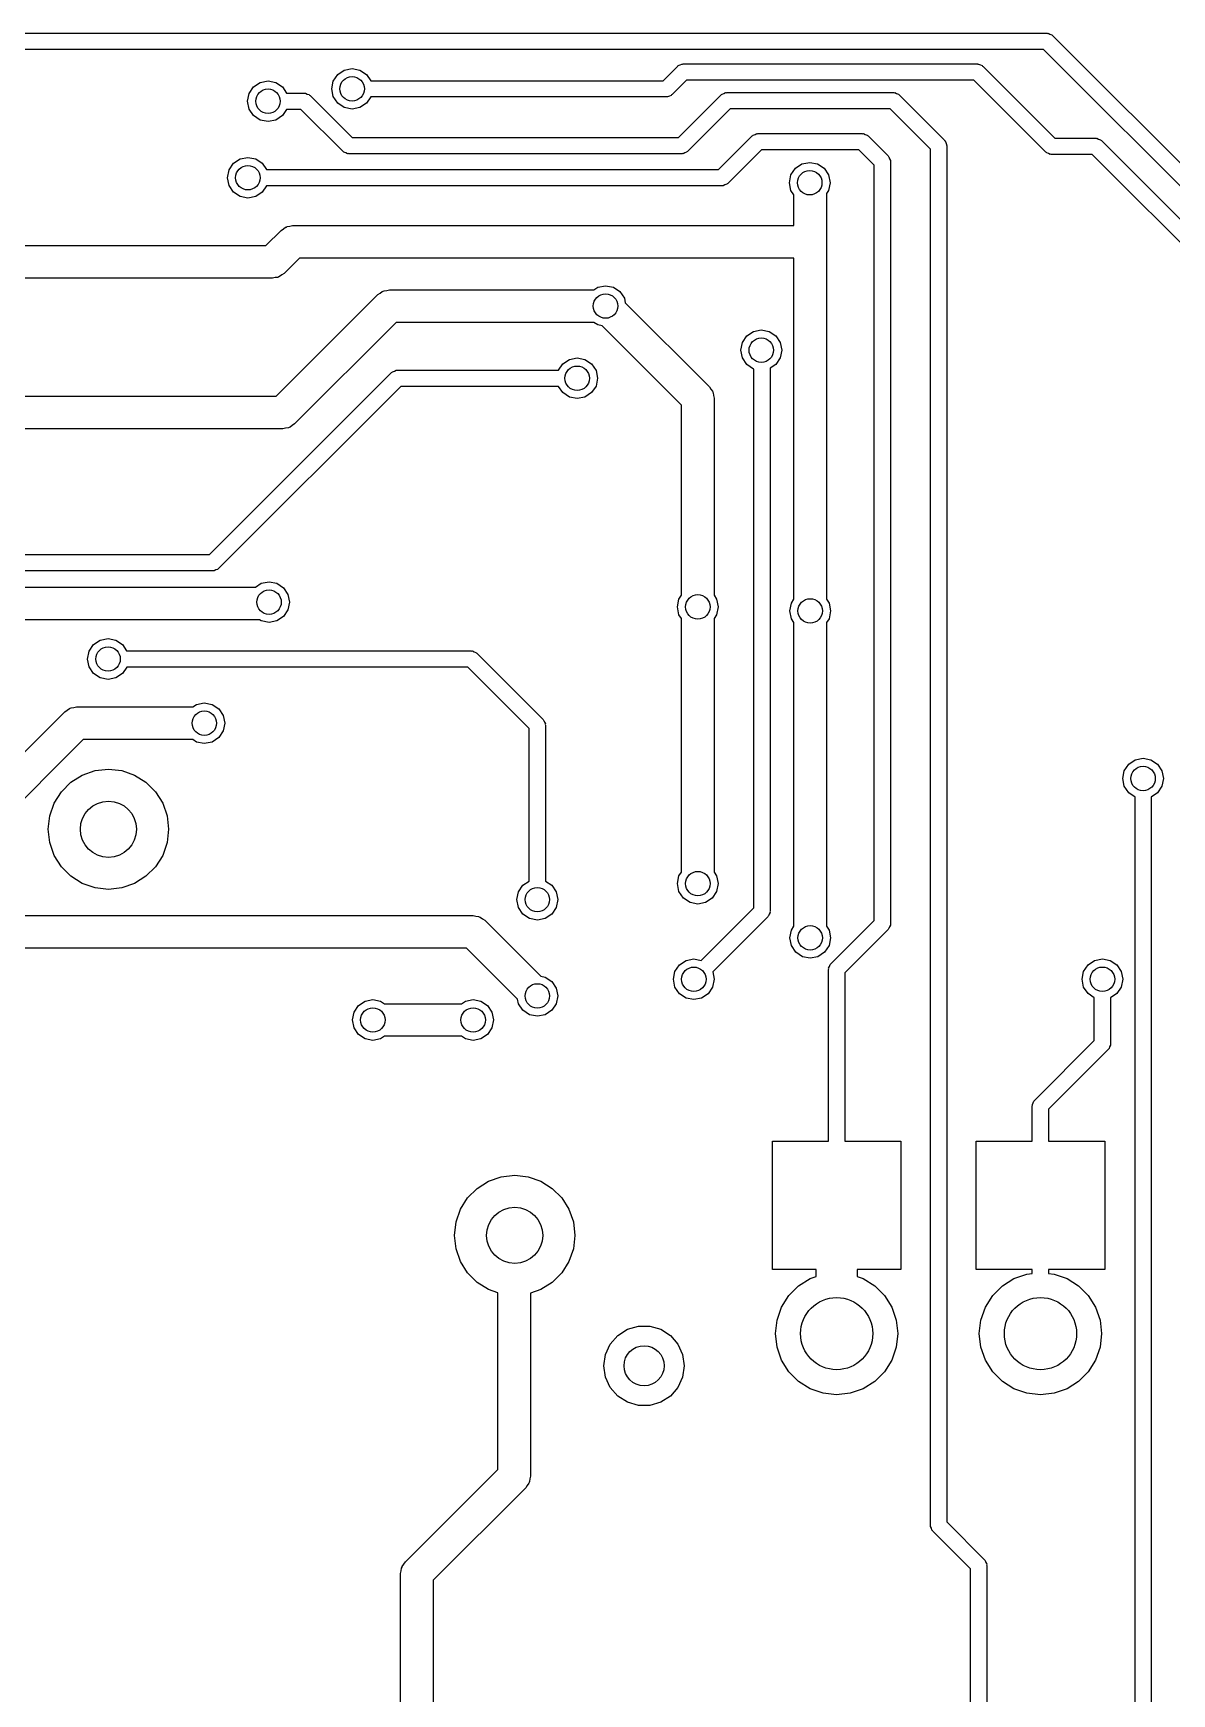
# Model space of a CAD drawing. Extents: x 2.5 to 5.95, y -8.24 to -6.27.
# Drawn here: x 3.539 to 4.097, y -7.081 to -6.266 of the extents above; entities that cross this region are included whole.
import ezdxf

# ---------------------------------------------------------------- set-up
doc = ezdxf.new("R2010")
doc.units = 0
doc.header["$MEASUREMENT"] = 0
doc.layers.add('BLACK', color=7, linetype='CONTINUOUS')

msp = doc.modelspace()

# ---------------------------------------------------------------- linework, layer by layer
at = {"layer": 'BLACK', "linetype": 'CONTINUOUS'}
for p, q in [((3.0145, -6.2663), (4.03615, -6.2663)), ((4.03615, -6.2663), (4.03646, -6.2664)), ((4.03646, -6.2664), (4.03678, -6.26635)), ((4.03678, -6.26635), (4.03761, -6.26677)), ((4.03761, -6.26677), (4.0385, -6.26706)), ((4.0385, -6.26706), (4.03869, -6.26732)), ((4.03869, -6.26732), (4.03898, -6.26747)), ((4.03898, -6.26747), (4.23583, -6.46432)), ((4.03449, -6.2743), (3.01615, -6.2743)), ((4.229, -6.46881), (4.03449, -6.2743)), ((3.69145, -6.28436), (3.69527, -6.2836)), ((3.69527, -6.2836), (3.6991, -6.28436)), ((3.84781, -6.2896), (3.85484, -6.28257)), ((3.85484, -6.28257), (3.85512, -6.28242)), ((3.85512, -6.28242), (3.85531, -6.28216)), ((3.85531, -6.28216), (3.85621, -6.28187)), ((3.85621, -6.28187), (3.85704, -6.28145)), ((3.85704, -6.28145), (3.85736, -6.2815)), ((3.85736, -6.2815), (3.85767, -6.2814)), ((3.85767, -6.2814), (4.00204, -6.2814)), ((4.00204, -6.2814), (4.00234, -6.2815)), ((4.00234, -6.2815), (4.00266, -6.28145)), ((4.00266, -6.28145), (4.0035, -6.28187)), ((4.0035, -6.28187), (4.00439, -6.28216)), ((4.00439, -6.28216), (4.00458, -6.28242)), ((4.00458, -6.28242), (4.00486, -6.28257)), ((4.00486, -6.28257), (4.04009, -6.3178)), ((3.64693, -6.29261), (3.65017, -6.29044)), ((3.65017, -6.29044), (3.654, -6.28968)), ((3.654, -6.28968), (3.65783, -6.29044)), ((3.65783, -6.29044), (3.66107, -6.29261)), ((3.68527, -6.2936), (3.68603, -6.28977)), ((3.68603, -6.28977), (3.6882, -6.28653)), ((3.6882, -6.28653), (3.69145, -6.28436)), ((3.6991, -6.28436), (3.70234, -6.28653)), ((3.70234, -6.28653), (3.7044, -6.2896)), ((3.7044, -6.2896), (3.84781, -6.2896)), ((3.85932, -6.2894), (3.85229, -6.29642)), ((4.00038, -6.2894), (3.85932, -6.2894)), ((4.0356, -6.32462), (4.00038, -6.2894)), ((3.644, -6.29968), (3.64476, -6.29585)), ((3.64476, -6.30351), (3.644, -6.29968)), ((3.64476, -6.29585), (3.64693, -6.29261)), ((3.66107, -6.29261), (3.66312, -6.29568)), ((3.66312, -6.29568), (3.67183, -6.29568)), ((3.67183, -6.29568), (3.67214, -6.29578)), ((3.67214, -6.29578), (3.67245, -6.29573)), ((3.67245, -6.29573), (3.67329, -6.29615)), ((3.67329, -6.29615), (3.67418, -6.29644)), ((3.67418, -6.29644), (3.67437, -6.2967)), ((3.67437, -6.2967), (3.67466, -6.29685)), ((3.67466, -6.29685), (3.69529, -6.31748)), ((3.68603, -6.29742), (3.68527, -6.2936)), ((3.6882, -6.30067), (3.68603, -6.29742)), ((3.7044, -6.2976), (3.70234, -6.30067)), ((3.84947, -6.2976), (3.7044, -6.2976)), ((3.84977, -6.2975), (3.84947, -6.2976)), ((3.85009, -6.29755), (3.84977, -6.2975)), ((3.85093, -6.29712), (3.85009, -6.29755)), ((3.85182, -6.29683), (3.85093, -6.29712)), ((3.85201, -6.29657), (3.85182, -6.29683)), ((3.85229, -6.29642), (3.85201, -6.29657)), ((3.85536, -6.31748), (3.87627, -6.29657)), ((3.87627, -6.29657), (3.87656, -6.29642)), ((3.87656, -6.29642), (3.87675, -6.29616)), ((3.87675, -6.29616), (3.87764, -6.29587)), ((3.87764, -6.29587), (3.87847, -6.29545)), ((3.87847, -6.29545), (3.87879, -6.2955)), ((3.87879, -6.2955), (3.8791, -6.2954)), ((3.8791, -6.2954), (3.96092, -6.2954)), ((3.96092, -6.2954), (3.96122, -6.2955)), ((3.96122, -6.2955), (3.96154, -6.29545)), ((3.96154, -6.29545), (3.96238, -6.29587)), ((3.96238, -6.29587), (3.96327, -6.29616)), ((3.96327, -6.29616), (3.96346, -6.29642)), ((3.96346, -6.29642), (3.96375, -6.29657)), ((3.96375, -6.29657), (3.98583, -6.31865)), ((3.64693, -6.30675), (3.64476, -6.30351)), ((3.65017, -6.30892), (3.64693, -6.30675)), ((3.66107, -6.30675), (3.65783, -6.30892)), ((3.66312, -6.30368), (3.66107, -6.30675)), ((3.67017, -6.30368), (3.66312, -6.30368)), ((3.6908, -6.32431), (3.67017, -6.30368)), ((3.69145, -6.30284), (3.6882, -6.30067)), ((3.69527, -6.3036), (3.69145, -6.30284)), ((3.6991, -6.30284), (3.69527, -6.3036)), ((3.70234, -6.30067), (3.6991, -6.30284)), ((3.88076, -6.3034), (3.85984, -6.32431)), ((3.95926, -6.3034), (3.88076, -6.3034)), ((3.979, -6.32314), (3.95926, -6.3034)), ((3.654, -6.30968), (3.65017, -6.30892)), ((3.65783, -6.30892), (3.654, -6.30968)), ((3.89188, -6.31654), (3.89207, -6.31628)), ((3.89207, -6.31628), (3.89296, -6.31599)), ((3.89296, -6.31599), (3.89379, -6.31556)), ((3.89379, -6.31556), (3.89411, -6.31561)), ((3.89411, -6.31561), (3.89442, -6.31551)), ((3.89442, -6.31551), (3.9456, -6.31551)), ((3.9456, -6.31551), (3.94591, -6.31561)), ((3.94591, -6.31561), (3.94622, -6.31556)), ((3.94622, -6.31556), (3.94706, -6.31599)), ((3.94706, -6.31599), (3.94795, -6.31628)), ((3.94795, -6.31628), (3.94814, -6.31654)), ((3.69109, -6.32446), (3.6908, -6.32431)), ((3.69128, -6.32472), (3.69109, -6.32446)), ((3.69529, -6.31748), (3.85536, -6.31748)), ((3.85956, -6.32446), (3.85937, -6.32472)), ((3.85984, -6.32431), (3.85956, -6.32446)), ((3.87504, -6.33323), (3.89159, -6.31668)), ((3.89607, -6.32351), (3.87953, -6.34006)), ((3.89159, -6.31668), (3.89188, -6.31654)), ((3.94394, -6.32351), (3.89607, -6.32351)), ((3.95144, -6.33101), (3.94394, -6.32351)), ((3.94814, -6.31654), (3.94843, -6.31668)), ((3.94843, -6.31668), (3.95827, -6.32653)), ((3.979, -6.99865), (3.979, -6.32314)), ((3.98583, -6.31865), (3.98597, -6.31894)), ((3.98597, -6.31894), (3.98624, -6.31913)), ((3.98624, -6.31913), (3.98653, -6.32002)), ((3.98653, -6.32002), (3.98695, -6.32085)), ((3.98695, -6.32085), (3.9869, -6.32117)), ((3.9869, -6.32117), (3.987, -6.32148)), ((3.987, -6.32148), (3.987, -6.99699)), ((4.04009, -6.3178), (4.06009, -6.3178)), ((4.06009, -6.3178), (4.06039, -6.3179)), ((4.06039, -6.3179), (4.06071, -6.31784)), ((4.06071, -6.31784), (4.06155, -6.31827)), ((4.06155, -6.31827), (4.06244, -6.31856)), ((4.06244, -6.31856), (4.06263, -6.31882)), ((4.06263, -6.31882), (4.06292, -6.31897)), ((4.06292, -6.31897), (4.21383, -6.46988)), ((3.63488, -6.3334), (3.63705, -6.33016)), ((3.63705, -6.33016), (3.6403, -6.32799)), ((3.6403, -6.32799), (3.64412, -6.32723)), ((3.64412, -6.32723), (3.64795, -6.32799)), ((3.64795, -6.32799), (3.65119, -6.33016)), ((3.65119, -6.33016), (3.65325, -6.33323)), ((3.69217, -6.32501), (3.69128, -6.32472)), ((3.693, -6.32543), (3.69217, -6.32501)), ((3.69332, -6.32538), (3.693, -6.32543)), ((3.69363, -6.32548), (3.69332, -6.32538)), ((3.85702, -6.32548), (3.69363, -6.32548)), ((3.85732, -6.32538), (3.85702, -6.32548)), ((3.85764, -6.32543), (3.85732, -6.32538)), ((3.85848, -6.32501), (3.85764, -6.32543)), ((3.85937, -6.32472), (3.85848, -6.32501)), ((3.91056, -6.33586), (3.91273, -6.33261)), ((3.91273, -6.33261), (3.91597, -6.33044)), ((3.91597, -6.33044), (3.9198, -6.32968)), ((3.9198, -6.32968), (3.92362, -6.33044)), ((3.92362, -6.33044), (3.92687, -6.33261)), ((3.92687, -6.33261), (3.92903, -6.33586)), ((3.95144, -6.70171), (3.95144, -6.33101)), ((3.95827, -6.32653), (3.95842, -6.32681)), ((3.95842, -6.32681), (3.95868, -6.327)), ((3.95868, -6.327), (3.95897, -6.32789)), ((3.95897, -6.32789), (3.95939, -6.32873)), ((3.95939, -6.32873), (3.95934, -6.32905)), ((3.95934, -6.32905), (3.95944, -6.32935)), ((3.95944, -6.32935), (3.95944, -6.70337)), ((4.03589, -6.32477), (4.0356, -6.32462)), ((4.03608, -6.32503), (4.03589, -6.32477)), ((4.03697, -6.32532), (4.03608, -6.32503)), ((4.03781, -6.32575), (4.03697, -6.32532)), ((4.03813, -6.3257), (4.03781, -6.32575)), ((4.03843, -6.3258), (4.03813, -6.3257)), ((4.05843, -6.3258), (4.03843, -6.3258)), ((4.207, -6.47437), (4.05843, -6.3258)), ((3.63412, -6.33723), (3.63488, -6.3334)), ((3.63488, -6.34106), (3.63412, -6.33723)), ((3.65325, -6.33323), (3.87504, -6.33323)), ((3.87816, -6.34075), (3.87733, -6.34118)), ((3.87905, -6.34046), (3.87816, -6.34075)), ((3.87924, -6.3402), (3.87905, -6.34046)), ((3.87953, -6.34006), (3.87924, -6.3402)), ((3.9098, -6.33968), (3.91056, -6.33586)), ((3.91056, -6.34351), (3.9098, -6.33968)), ((3.92903, -6.33586), (3.9298, -6.33968)), ((3.9298, -6.33968), (3.92903, -6.34351)), ((3.63705, -6.3443), (3.63488, -6.34106)), ((3.6403, -6.34647), (3.63705, -6.3443)), ((3.64412, -6.34723), (3.6403, -6.34647)), ((3.64795, -6.34647), (3.64412, -6.34723)), ((3.65119, -6.3443), (3.64795, -6.34647)), ((3.65325, -6.34123), (3.65119, -6.3443)), ((3.8767, -6.34123), (3.65325, -6.34123)), ((3.87701, -6.34113), (3.8767, -6.34123)), ((3.87733, -6.34118), (3.87701, -6.34113)), ((3.91201, -6.34568), (3.91056, -6.34351)), ((3.91201, -6.36072), (3.91201, -6.34568)), ((3.92903, -6.34351), (3.92801, -6.34505)), ((3.92801, -6.34505), (3.92801, -6.54415)), ((3.65291, -6.37057), (3.66041, -6.36307)), ((3.66041, -6.36307), (3.66155, -6.36235)), ((3.66155, -6.36235), (3.6626, -6.36152)), ((3.6626, -6.36152), (3.66304, -6.36142)), ((3.66304, -6.36142), (3.66343, -6.36117)), ((3.66343, -6.36117), (3.66476, -6.36102)), ((3.66476, -6.36102), (3.66607, -6.36072)), ((3.66607, -6.36072), (3.91201, -6.36072)), ((3.51908, -6.37057), (3.65291, -6.37057)), ((3.66938, -6.37672), (3.66189, -6.38422)), ((3.91201, -6.37672), (3.66938, -6.37672)), ((3.91201, -6.54415), (3.91201, -6.37672)), ((3.65623, -6.38657), (3.51577, -6.38657)), ((3.65754, -6.38627), (3.65623, -6.38657)), ((3.65887, -6.38612), (3.65754, -6.38627)), ((3.65926, -6.38588), (3.65887, -6.38612)), ((3.6597, -6.38577), (3.65926, -6.38588)), ((3.66075, -6.38494), (3.6597, -6.38577)), ((3.66189, -6.38422), (3.66075, -6.38494)), ((3.65803, -6.44444), (3.7079, -6.39456)), ((3.7079, -6.39456), (3.70904, -6.39385)), ((3.70904, -6.39385), (3.71009, -6.39301)), ((3.71009, -6.39301), (3.71053, -6.39291)), ((3.71053, -6.39291), (3.71092, -6.39267)), ((3.71092, -6.39267), (3.71225, -6.39252)), ((3.71225, -6.39252), (3.71356, -6.39222)), ((3.71356, -6.39222), (3.81393, -6.39222)), ((3.81393, -6.39222), (3.81579, -6.39098)), ((3.81579, -6.39098), (3.81961, -6.39022)), ((3.81961, -6.39022), (3.82344, -6.39098)), ((3.82344, -6.39098), (3.82669, -6.39315)), ((3.82669, -6.39315), (3.82885, -6.39639)), ((3.82885, -6.39639), (3.82929, -6.39858)), ((3.82929, -6.39858), (3.87055, -6.43984)), ((3.71687, -6.40822), (3.667, -6.45809)), ((3.81393, -6.40822), (3.71687, -6.40822)), ((3.81579, -6.40946), (3.81393, -6.40822)), ((3.81797, -6.40989), (3.81579, -6.40946)), ((3.85689, -6.44881), (3.81797, -6.40989)), ((3.88896, -6.4148), (3.8922, -6.41264)), ((3.8922, -6.41264), (3.89603, -6.41187)), ((3.89603, -6.41187), (3.89985, -6.41264)), ((3.89985, -6.41264), (3.9031, -6.4148)), ((3.88603, -6.42187), (3.88679, -6.41805)), ((3.88679, -6.4257), (3.88603, -6.42187)), ((3.88679, -6.41805), (3.88896, -6.4148)), ((3.9031, -6.4148), (3.90527, -6.41805)), ((3.90527, -6.41805), (3.90603, -6.42187)), ((3.90603, -6.42187), (3.90527, -6.4257)), ((3.79657, -6.43165), (3.79862, -6.42858)), ((3.79862, -6.42858), (3.80186, -6.42641)), ((3.80186, -6.42641), (3.80569, -6.42565)), ((3.80569, -6.42565), (3.80952, -6.42641)), ((3.80952, -6.42641), (3.81276, -6.42858)), ((3.81276, -6.42858), (3.81493, -6.43183)), ((3.88896, -6.42895), (3.88679, -6.4257)), ((3.8922, -6.43111), (3.88896, -6.42895)), ((3.9031, -6.42895), (3.90039, -6.43076)), ((3.90527, -6.4257), (3.9031, -6.42895)), ((3.62529, -6.5222), (3.71467, -6.43283)), ((3.71467, -6.43283), (3.71496, -6.43268)), ((3.71496, -6.43268), (3.71515, -6.43242)), ((3.71515, -6.43242), (3.71604, -6.43213)), ((3.71604, -6.43213), (3.71687, -6.4317)), ((3.71687, -6.4317), (3.71719, -6.43175)), ((3.71719, -6.43175), (3.7175, -6.43165)), ((3.7175, -6.43165), (3.79657, -6.43165)), ((3.81493, -6.43183), (3.81569, -6.43565)), ((3.81569, -6.43565), (3.81493, -6.43948)), ((3.89239, -6.43115), (3.8922, -6.43111)), ((3.89239, -6.69551), (3.89239, -6.43115)), ((3.90039, -6.43076), (3.90039, -6.69717)), ((3.38105, -6.44444), (3.65803, -6.44444)), ((3.71915, -6.43965), (3.62978, -6.52903)), ((3.79657, -6.43965), (3.71915, -6.43965)), ((3.79862, -6.44272), (3.79657, -6.43965)), ((3.80186, -6.44489), (3.79862, -6.44272)), ((3.80569, -6.44565), (3.80186, -6.44489)), ((3.80952, -6.44489), (3.80569, -6.44565)), ((3.81276, -6.44272), (3.80952, -6.44489)), ((3.81493, -6.43948), (3.81276, -6.44272)), ((3.87055, -6.43984), (3.87126, -6.44098)), ((3.87126, -6.44098), (3.8721, -6.44203)), ((3.8721, -6.44203), (3.8722, -6.44247)), ((3.8722, -6.44247), (3.87244, -6.44285)), ((3.87244, -6.44285), (3.87259, -6.44419)), ((3.87259, -6.44419), (3.87289, -6.4455)), ((3.87289, -6.4455), (3.87289, -6.54218)), ((3.85689, -6.54218), (3.85689, -6.44881)), ((3.66134, -6.46044), (3.37774, -6.46044)), ((3.66265, -6.46014), (3.66134, -6.46044)), ((3.66399, -6.45999), (3.66265, -6.46014)), ((3.66437, -6.45975), (3.66399, -6.45999)), ((3.66481, -6.45965), (3.66437, -6.45975)), ((3.66586, -6.45881), (3.66481, -6.45965)), ((3.667, -6.45809), (3.66586, -6.45881)), ((2.99606, -6.5222), (3.62529, -6.5222)), ((3.62695, -6.5302), (2.99606, -6.5302)), ((3.62725, -6.5301), (3.62695, -6.5302)), ((3.62757, -6.53016), (3.62725, -6.5301)), ((3.62841, -6.52973), (3.62757, -6.53016)), ((3.6293, -6.52944), (3.62841, -6.52973)), ((3.62949, -6.52918), (3.6293, -6.52944)), ((3.62978, -6.52903), (3.62949, -6.52918)), ((3.64786, -6.53819), (3.65068, -6.5363)), ((3.65068, -6.5363), (3.65451, -6.53554)), ((3.65451, -6.53554), (3.65833, -6.5363)), ((3.65833, -6.5363), (3.66158, -6.53847)), ((3.50854, -6.53819), (3.64786, -6.53819)), ((3.66158, -6.53847), (3.66374, -6.54171)), ((3.66374, -6.54171), (3.66451, -6.54554)), ((3.85489, -6.54786), (3.85565, -6.54403)), ((3.85565, -6.54403), (3.85689, -6.54218)), ((3.87289, -6.54218), (3.87413, -6.54403)), ((3.87413, -6.54403), (3.87489, -6.54786)), ((3.91077, -6.546), (3.91201, -6.54415)), ((3.92801, -6.54415), (3.92925, -6.546)), ((3.66158, -6.55261), (3.65833, -6.55478)), ((3.66374, -6.54937), (3.66158, -6.55261)), ((3.66451, -6.54554), (3.66374, -6.54937)), ((3.85565, -6.55169), (3.85489, -6.54786)), ((3.85689, -6.55354), (3.85565, -6.55169)), ((3.87413, -6.55169), (3.87289, -6.55354)), ((3.87489, -6.54786), (3.87413, -6.55169)), ((3.91001, -6.54983), (3.91077, -6.546)), ((3.91077, -6.55365), (3.91001, -6.54983)), ((3.92925, -6.546), (3.93001, -6.54983)), ((3.93001, -6.54983), (3.92925, -6.55365)), ((3.64979, -6.55419), (3.51186, -6.55419)), ((3.65068, -6.55478), (3.64979, -6.55419)), ((3.65451, -6.55554), (3.65068, -6.55478)), ((3.65833, -6.55478), (3.65451, -6.55554)), ((3.85689, -6.678), (3.85689, -6.55354)), ((3.87289, -6.55354), (3.87289, -6.678)), ((3.91201, -6.55551), (3.91077, -6.55365)), ((3.91201, -6.70462), (3.91201, -6.55551)), ((3.92925, -6.55365), (3.92801, -6.55551)), ((3.92801, -6.55551), (3.92801, -6.70462)), ((3.56628, -6.56962), (3.56845, -6.56638)), ((3.56845, -6.56638), (3.57169, -6.56421)), ((3.57169, -6.56421), (3.57552, -6.56345)), ((3.57552, -6.56345), (3.57935, -6.56421)), ((3.57935, -6.56421), (3.58259, -6.56638)), ((3.58259, -6.56638), (3.58463, -6.56943)), ((3.56552, -6.57345), (3.56628, -6.56962)), ((3.56628, -6.57728), (3.56552, -6.57345)), ((3.58463, -6.56943), (3.75364, -6.56943)), ((3.75364, -6.56943), (3.75394, -6.56953)), ((3.75394, -6.56953), (3.75426, -6.56948)), ((3.75426, -6.56948), (3.7551, -6.5699)), ((3.7551, -6.5699), (3.75599, -6.57019)), ((3.75599, -6.57019), (3.75618, -6.57045)), ((3.75618, -6.57045), (3.75647, -6.5706)), ((3.75647, -6.5706), (3.78898, -6.60311)), ((3.56845, -6.58052), (3.56628, -6.57728)), ((3.57169, -6.58269), (3.56845, -6.58052)), ((3.57552, -6.58345), (3.57169, -6.58269)), ((3.57935, -6.58269), (3.57552, -6.58345)), ((3.58259, -6.58052), (3.57935, -6.58269)), ((3.58466, -6.57743), (3.58259, -6.58052)), ((3.75198, -6.57743), (3.58466, -6.57743)), ((3.78215, -6.6076), (3.75198, -6.57743)), ((3.50587, -6.64778), (3.55436, -6.59929)), ((3.55436, -6.59929), (3.5555, -6.59857)), ((3.5555, -6.59857), (3.55655, -6.59774)), ((3.55655, -6.59774), (3.55699, -6.59764)), ((3.55699, -6.59764), (3.55738, -6.59739)), ((3.55738, -6.59739), (3.55871, -6.59724)), ((3.55871, -6.59724), (3.56002, -6.59694)), ((3.56002, -6.59694), (3.61708, -6.59694)), ((3.61708, -6.59694), (3.61894, -6.59571)), ((3.61894, -6.59571), (3.62276, -6.59494)), ((3.62276, -6.59494), (3.62659, -6.59571)), ((3.62659, -6.59571), (3.62983, -6.59787)), ((3.62983, -6.59787), (3.632, -6.60112)), ((3.632, -6.60112), (3.63276, -6.60494)), ((3.632, -6.60877), (3.62983, -6.61202)), ((3.63276, -6.60494), (3.632, -6.60877)), ((3.78215, -6.68244), (3.78215, -6.6076)), ((3.78898, -6.60311), (3.78912, -6.6034)), ((3.78912, -6.6034), (3.78939, -6.60359)), ((3.78939, -6.60359), (3.78968, -6.60448)), ((3.78968, -6.60448), (3.7901, -6.60532)), ((3.7901, -6.60532), (3.79005, -6.60564)), ((3.79005, -6.60564), (3.79015, -6.60594)), ((3.79015, -6.60594), (3.79015, -6.68244)), ((3.56333, -6.61294), (3.51449, -6.66178)), ((3.61708, -6.61294), (3.56333, -6.61294)), ((3.61894, -6.61418), (3.61708, -6.61294)), ((3.62276, -6.61494), (3.61894, -6.61418)), ((3.62659, -6.61418), (3.62276, -6.61494)), ((3.62983, -6.61202), (3.62659, -6.61418)), ((4.07411, -6.62827), (4.07628, -6.62503)), ((4.07628, -6.62503), (4.07952, -6.62286)), ((4.07952, -6.62286), (4.08335, -6.6221)), ((4.08335, -6.6221), (4.08718, -6.62286)), ((4.08718, -6.62286), (4.09042, -6.62503)), ((4.09042, -6.62503), (4.09259, -6.62827)), ((3.55263, -6.6386), (3.55731, -6.63393)), ((3.55731, -6.63393), (3.5629, -6.63041)), ((3.5629, -6.63041), (3.56915, -6.62822)), ((3.56915, -6.62822), (3.57572, -6.62748)), ((3.57572, -6.62748), (3.58229, -6.62822)), ((3.58229, -6.62822), (3.58853, -6.63041)), ((3.58853, -6.63041), (3.59413, -6.63393)), ((3.59413, -6.63393), (3.5988, -6.6386)), ((4.07335, -6.6321), (4.07411, -6.62827)), ((4.07411, -6.63593), (4.07335, -6.6321)), ((4.09259, -6.62827), (4.09335, -6.6321)), ((4.09335, -6.6321), (4.09259, -6.63593)), ((3.54911, -6.6442), (3.55263, -6.6386)), ((3.5988, -6.6386), (3.60232, -6.6442)), ((4.07628, -6.63917), (4.07411, -6.63593)), ((4.07939, -6.64125), (4.07628, -6.63917)), ((4.07939, -7.5525), (4.07939, -6.64125)), ((4.09042, -6.63917), (4.08739, -6.64119)), ((4.08739, -6.64119), (4.08739, -7.55416)), ((4.09259, -6.63593), (4.09042, -6.63917)), ((3.54619, -6.65701), (3.54693, -6.65044)), ((3.54693, -6.65044), (3.54911, -6.6442)), ((3.60232, -6.6442), (3.6045, -6.65044)), ((3.6045, -6.65044), (3.60524, -6.65701)), ((3.54693, -6.66358), (3.54619, -6.65701)), ((3.60524, -6.65701), (3.6045, -6.66358)), ((3.54911, -6.66982), (3.54693, -6.66358)), ((3.6045, -6.66358), (3.60232, -6.66982)), ((3.55263, -6.67542), (3.54911, -6.66982)), ((3.60232, -6.66982), (3.5988, -6.67542)), ((3.55731, -6.6801), (3.55263, -6.67542)), ((3.5629, -6.68362), (3.55731, -6.6801)), ((3.59413, -6.6801), (3.58853, -6.68362)), ((3.5988, -6.67542), (3.59413, -6.6801)), ((3.77908, -6.68449), (3.78215, -6.68244)), ((3.79015, -6.68244), (3.79322, -6.68449)), ((3.85489, -6.68369), (3.85565, -6.67986)), ((3.85565, -6.67986), (3.85689, -6.678)), ((3.87289, -6.678), (3.87413, -6.67986)), ((3.87413, -6.67986), (3.87489, -6.68369)), ((3.56915, -6.6858), (3.5629, -6.68362)), ((3.57572, -6.68654), (3.56915, -6.6858)), ((3.58229, -6.6858), (3.57572, -6.68654)), ((3.58853, -6.68362), (3.58229, -6.6858)), ((3.77615, -6.69156), (3.77691, -6.68773)), ((3.77691, -6.68773), (3.77908, -6.68449)), ((3.79322, -6.68449), (3.79539, -6.68773)), ((3.79539, -6.68773), (3.79615, -6.69156)), ((3.85565, -6.68751), (3.85489, -6.68369)), ((3.85782, -6.69076), (3.85565, -6.68751)), ((3.86106, -6.69292), (3.85782, -6.69076)), ((3.87196, -6.69076), (3.86872, -6.69292)), ((3.87413, -6.68751), (3.87196, -6.69076)), ((3.87489, -6.68369), (3.87413, -6.68751)), ((2.65869, -6.69931), (3.75465, -6.69931)), ((3.75465, -6.69931), (3.75596, -6.69961)), ((3.77691, -6.69539), (3.77615, -6.69156)), ((3.77908, -6.69863), (3.77691, -6.69539)), ((3.78232, -6.7008), (3.77908, -6.69863)), ((3.79322, -6.69863), (3.78998, -6.7008)), ((3.79539, -6.69539), (3.79322, -6.69863)), ((3.79615, -6.69156), (3.79539, -6.69539)), ((3.86489, -6.69369), (3.86106, -6.69292)), ((3.86872, -6.69292), (3.86489, -6.69369)), ((3.86654, -6.72135), (3.89239, -6.69551)), ((3.89991, -6.69863), (3.89962, -6.69952)), ((3.90034, -6.6978), (3.89991, -6.69863)), ((3.90039, -6.69717), (3.90029, -6.69748)), ((3.90029, -6.69748), (3.90034, -6.6978)), ((3.75596, -6.69961), (3.7573, -6.69976)), ((3.7573, -6.69976), (3.75768, -6.7)), ((3.75768, -6.7), (3.75812, -6.7001)), ((3.75812, -6.7001), (3.75917, -6.70094)), ((3.75917, -6.70094), (3.76031, -6.70165)), ((3.76031, -6.70165), (3.78779, -6.72913)), ((3.78615, -6.70156), (3.78232, -6.7008)), ((3.78998, -6.7008), (3.78615, -6.70156)), ((3.89921, -6.7), (3.8722, -6.72701)), ((3.89936, -6.69971), (3.89921, -6.7)), ((3.89962, -6.69952), (3.89936, -6.69971)), ((3.91001, -6.7103), (3.91077, -6.70648)), ((3.91077, -6.70648), (3.91201, -6.70462)), ((3.92801, -6.70462), (3.92925, -6.70648)), ((3.92925, -6.70648), (3.93001, -6.7103)), ((3.93017, -6.72298), (3.95144, -6.70171)), ((3.95827, -6.7062), (3.937, -6.72747)), ((3.95842, -6.70591), (3.95827, -6.7062)), ((3.95868, -6.70572), (3.95842, -6.70591)), ((3.95897, -6.70483), (3.95868, -6.70572)), ((3.95939, -6.704), (3.95897, -6.70483)), ((3.95944, -6.70337), (3.95934, -6.70368)), ((3.95934, -6.70368), (3.95939, -6.704)), ((3.75134, -6.71531), (2.65869, -6.71531)), ((3.77648, -6.74044), (3.75134, -6.71531)), ((3.91077, -6.71413), (3.91001, -6.7103)), ((3.91294, -6.71738), (3.91077, -6.71413)), ((3.92925, -6.71413), (3.92708, -6.71738)), ((3.93001, -6.7103), (3.92925, -6.71413)), ((3.85368, -6.72681), (3.85585, -6.72356)), ((3.85585, -6.72356), (3.85909, -6.7214)), ((3.85909, -6.7214), (3.86292, -6.72063)), ((3.86292, -6.72063), (3.86654, -6.72135)), ((3.91618, -6.71954), (3.91294, -6.71738)), ((3.92001, -6.7203), (3.91618, -6.71954)), ((3.92383, -6.71954), (3.92001, -6.7203)), ((3.92708, -6.71738), (3.92383, -6.71954)), ((3.92947, -6.72435), (3.92976, -6.72346)), ((3.92976, -6.72346), (3.93003, -6.72327)), ((3.93003, -6.72327), (3.93017, -6.72298)), ((4.05417, -6.72679), (4.05634, -6.72354)), ((4.05634, -6.72354), (4.05959, -6.72138)), ((4.05959, -6.72138), (4.06341, -6.72061)), ((4.06341, -6.72061), (4.06724, -6.72138)), ((4.06724, -6.72138), (4.07048, -6.72354)), ((4.07048, -6.72354), (4.07265, -6.72679)), ((3.78779, -6.72913), (3.78998, -6.72956)), ((3.78998, -6.72956), (3.79322, -6.73173)), ((3.79322, -6.73173), (3.79539, -6.73498)), ((3.85292, -6.73063), (3.85368, -6.72681)), ((3.85368, -6.73446), (3.85292, -6.73063)), ((3.87292, -6.73063), (3.87216, -6.73446)), ((3.8722, -6.72701), (3.87292, -6.73063)), ((3.929, -6.72581), (3.9291, -6.7255)), ((3.929, -6.81006), (3.929, -6.72581)), ((3.92905, -6.72519), (3.92947, -6.72435)), ((3.9291, -6.7255), (3.92905, -6.72519)), ((3.937, -6.72747), (3.937, -6.81006)), ((4.05341, -6.73061), (4.05417, -6.72679)), ((4.05417, -6.73444), (4.05341, -6.73061)), ((4.07265, -6.72679), (4.07341, -6.73061)), ((4.07341, -6.73061), (4.07265, -6.73444)), ((3.79539, -6.73498), (3.79615, -6.7388)), ((3.79615, -6.7388), (3.79539, -6.74263)), ((3.85585, -6.7377), (3.85368, -6.73446)), ((3.85909, -6.73987), (3.85585, -6.7377)), ((3.86292, -6.74063), (3.85909, -6.73987)), ((3.86675, -6.73987), (3.86292, -6.74063)), ((3.86999, -6.7377), (3.86675, -6.73987)), ((3.87216, -6.73446), (3.86999, -6.7377)), ((4.05634, -6.73769), (4.05417, -6.73444)), ((4.05941, -6.73974), (4.05634, -6.73769)), ((4.05941, -6.76067), (4.05941, -6.73974)), ((4.07048, -6.73769), (4.06741, -6.73974)), ((4.06741, -6.73974), (4.06741, -6.76233)), ((4.07265, -6.73444), (4.07048, -6.73769)), ((3.69544, -6.75061), (3.6962, -6.74679)), ((3.6962, -6.74679), (3.69837, -6.74354)), ((3.69837, -6.74354), (3.70161, -6.74138)), ((3.70161, -6.74138), (3.70544, -6.74061)), ((3.70544, -6.74061), (3.70927, -6.74138)), ((3.70927, -6.74138), (3.71112, -6.74261)), ((3.71112, -6.74261), (3.74897, -6.74261)), ((3.74897, -6.74261), (3.75083, -6.74138)), ((3.75083, -6.74138), (3.75465, -6.74061)), ((3.75465, -6.74061), (3.75848, -6.74138)), ((3.75848, -6.74138), (3.76172, -6.74354)), ((3.76172, -6.74354), (3.76389, -6.74679)), ((3.76389, -6.74679), (3.76465, -6.75061)), ((3.77691, -6.74263), (3.77648, -6.74044)), ((3.77908, -6.74587), (3.77691, -6.74263)), ((3.78232, -6.74804), (3.77908, -6.74587)), ((3.78615, -6.7488), (3.78232, -6.74804)), ((3.78998, -6.74804), (3.78615, -6.7488)), ((3.79322, -6.74587), (3.78998, -6.74804)), ((3.79539, -6.74263), (3.79322, -6.74587)), ((3.6962, -6.75444), (3.69544, -6.75061)), ((3.69837, -6.75769), (3.6962, -6.75444)), ((3.76389, -6.75444), (3.76172, -6.75769)), ((3.76465, -6.75061), (3.76389, -6.75444)), ((3.70161, -6.75985), (3.69837, -6.75769)), ((3.70544, -6.76061), (3.70161, -6.75985)), ((3.70927, -6.75985), (3.70544, -6.76061)), ((3.71112, -6.75861), (3.70927, -6.75985)), ((3.74897, -6.75861), (3.71112, -6.75861)), ((3.75083, -6.75985), (3.74897, -6.75861)), ((3.75465, -6.76061), (3.75083, -6.75985)), ((3.75848, -6.75985), (3.75465, -6.76061)), ((3.76172, -6.75769), (3.75848, -6.75985)), ((4.03017, -6.78991), (4.05941, -6.76067)), ((4.06694, -6.76379), (4.06665, -6.76468)), ((4.06736, -6.76295), (4.06694, -6.76379)), ((4.06741, -6.76233), (4.06731, -6.76263)), ((4.06731, -6.76263), (4.06736, -6.76295)), ((4.06624, -6.76516), (4.037, -6.7944)), ((4.06639, -6.76487), (4.06624, -6.76516)), ((4.06665, -6.76468), (4.06639, -6.76487)), ((4.029, -6.79274), (4.0291, -6.79243)), ((4.029, -6.81006), (4.029, -6.79274)), ((4.02905, -6.79211), (4.02947, -6.79128)), ((4.0291, -6.79243), (4.02905, -6.79211)), ((4.02947, -6.79128), (4.02976, -6.79039)), ((4.02976, -6.79039), (4.03003, -6.7902)), ((4.03003, -6.7902), (4.03017, -6.78991)), ((4.037, -6.7944), (4.037, -6.81006)), ((3.9015, -6.87305), (3.9015, -6.81006)), ((3.9015, -6.81006), (3.929, -6.81006)), ((3.937, -6.81006), (3.9645, -6.81006)), ((3.9645, -6.81006), (3.9645, -6.87305)), ((4.0015, -6.87305), (4.0015, -6.81006)), ((4.0015, -6.81006), (4.029, -6.81006)), ((4.037, -6.81006), (4.0645, -6.81006)), ((4.0645, -6.81006), (4.0645, -6.87305)), ((3.75662, -6.83324), (3.76222, -6.82972)), ((3.76222, -6.82972), (3.76846, -6.82754)), ((3.76846, -6.82754), (3.77503, -6.8268)), ((3.77503, -6.8268), (3.7816, -6.82754)), ((3.7816, -6.82754), (3.78784, -6.82972)), ((3.78784, -6.82972), (3.79344, -6.83324)), ((3.74842, -6.84351), (3.75194, -6.83791)), ((3.75194, -6.83791), (3.75662, -6.83324)), ((3.79344, -6.83324), (3.79811, -6.83791)), ((3.79811, -6.83791), (3.80163, -6.84351)), ((3.74624, -6.84975), (3.74842, -6.84351)), ((3.80163, -6.84351), (3.80381, -6.84975)), ((3.7455, -6.85632), (3.74624, -6.84975)), ((3.80381, -6.84975), (3.80456, -6.85632)), ((3.74624, -6.86289), (3.7455, -6.85632)), ((3.80456, -6.85632), (3.80381, -6.86289)), ((3.74842, -6.86913), (3.74624, -6.86289)), ((3.75194, -6.87473), (3.74842, -6.86913)), ((3.80163, -6.86913), (3.79811, -6.87473)), ((3.80381, -6.86289), (3.80163, -6.86913)), ((3.75662, -6.87941), (3.75194, -6.87473)), ((3.79811, -6.87473), (3.79344, -6.87941)), ((3.923, -6.87305), (3.9015, -6.87305)), ((3.9143, -6.8811), (3.91998, -6.87752)), ((3.91998, -6.87752), (3.923, -6.87647)), ((3.923, -6.87647), (3.923, -6.87305)), ((3.9645, -6.87305), (3.943, -6.87305)), ((3.943, -6.87305), (3.943, -6.87647)), ((3.943, -6.87647), (3.94602, -6.87752)), ((3.94602, -6.87752), (3.9517, -6.8811)), ((4.029, -6.87305), (4.0015, -6.87305)), ((4.0143, -6.8811), (4.01998, -6.87752)), ((4.01998, -6.87752), (4.02632, -6.8753)), ((4.02632, -6.8753), (4.029, -6.875)), ((4.029, -6.875), (4.029, -6.87305)), ((4.0645, -6.87305), (4.037, -6.87305)), ((4.037, -6.87305), (4.037, -6.875)), ((4.037, -6.875), (4.03968, -6.8753)), ((4.03968, -6.8753), (4.04602, -6.87752)), ((4.04602, -6.87752), (4.0517, -6.8811)), ((3.76222, -6.88293), (3.75662, -6.87941)), ((3.76683, -6.88454), (3.76222, -6.88293)), ((3.76683, -6.97122), (3.76683, -6.88454)), ((3.78784, -6.88293), (3.78283, -6.88468)), ((3.78283, -6.88468), (3.78283, -6.97453)), ((3.79344, -6.87941), (3.78784, -6.88293)), ((3.90597, -6.89153), (3.90955, -6.88585)), ((3.90955, -6.88585), (3.9143, -6.8811)), ((3.9517, -6.8811), (3.95645, -6.88585)), ((3.95645, -6.88585), (3.96003, -6.89153)), ((4.00597, -6.89153), (4.00955, -6.88585)), ((4.00955, -6.88585), (4.0143, -6.8811)), ((4.0517, -6.8811), (4.05645, -6.88585)), ((4.05645, -6.88585), (4.06003, -6.89153)), ((3.90375, -6.89788), (3.90597, -6.89153)), ((3.96003, -6.89153), (3.96225, -6.89788)), ((4.00375, -6.89788), (4.00597, -6.89153)), ((4.06003, -6.89153), (4.06225, -6.89788)), ((3.82562, -6.90542), (3.83033, -6.90239)), ((3.83033, -6.90239), (3.83571, -6.90081)), ((3.83571, -6.90081), (3.84131, -6.90081)), ((3.84131, -6.90081), (3.84669, -6.90239)), ((3.84669, -6.90239), (3.8514, -6.90542)), ((3.903, -6.90455), (3.90375, -6.89788)), ((3.96225, -6.89788), (3.963, -6.90455)), ((4.003, -6.90455), (4.00375, -6.89788)), ((4.06225, -6.89788), (4.063, -6.90455)), ((3.81962, -6.91475), (3.82195, -6.90966)), ((3.82195, -6.90966), (3.82562, -6.90542)), ((3.8514, -6.90542), (3.85507, -6.90966)), ((3.85507, -6.90966), (3.8574, -6.91475)), ((3.90375, -6.91123), (3.903, -6.90455)), ((3.90597, -6.91757), (3.90375, -6.91123)), ((3.96225, -6.91123), (3.96003, -6.91757)), ((3.963, -6.90455), (3.96225, -6.91123)), ((4.00375, -6.91123), (4.003, -6.90455)), ((4.00597, -6.91757), (4.00375, -6.91123)), ((4.06225, -6.91123), (4.06003, -6.91757)), ((4.063, -6.90455), (4.06225, -6.91123)), ((3.81883, -6.9203), (3.81962, -6.91475)), ((3.8574, -6.91475), (3.8582, -6.9203)), ((3.90955, -6.92326), (3.90597, -6.91757)), ((3.96003, -6.91757), (3.95645, -6.92326)), ((4.00955, -6.92326), (4.00597, -6.91757)), ((4.06003, -6.91757), (4.05645, -6.92326)), ((3.81962, -6.92585), (3.81883, -6.9203)), ((3.82195, -6.93094), (3.81962, -6.92585)), ((3.8574, -6.92585), (3.85507, -6.93094)), ((3.8582, -6.9203), (3.8574, -6.92585)), ((3.9143, -6.92801), (3.90955, -6.92326)), ((3.95645, -6.92326), (3.9517, -6.92801)), ((4.0143, -6.92801), (4.00955, -6.92326)), ((4.05645, -6.92326), (4.0517, -6.92801)), ((3.82562, -6.93518), (3.82195, -6.93094)), ((3.83033, -6.93821), (3.82562, -6.93518)), ((3.8514, -6.93518), (3.84669, -6.93821)), ((3.85507, -6.93094), (3.8514, -6.93518)), ((3.91998, -6.93158), (3.9143, -6.92801)), ((3.92632, -6.9338), (3.91998, -6.93158)), ((3.933, -6.93455), (3.92632, -6.9338)), ((3.93968, -6.9338), (3.933, -6.93455)), ((3.94602, -6.93158), (3.93968, -6.9338)), ((3.9517, -6.92801), (3.94602, -6.93158)), ((4.01998, -6.93158), (4.0143, -6.92801)), ((4.02632, -6.9338), (4.01998, -6.93158)), ((4.033, -6.93455), (4.02632, -6.9338)), ((4.03968, -6.9338), (4.033, -6.93455)), ((4.04602, -6.93158), (4.03968, -6.9338)), ((4.0517, -6.92801), (4.04602, -6.93158)), ((3.83571, -6.93978), (3.83033, -6.93821)), ((3.84131, -6.93978), (3.83571, -6.93978)), ((3.84669, -6.93821), (3.84131, -6.93978)), ((3.72144, -7.01661), (3.76683, -6.97122)), ((3.78253, -6.97584), (3.78238, -6.97717)), ((3.78283, -6.97453), (3.78253, -6.97584)), ((3.78049, -6.98019), (3.73509, -7.02558)), ((3.7812, -6.97905), (3.78049, -6.98019)), ((3.78204, -6.978), (3.7812, -6.97905)), ((3.78214, -6.97756), (3.78204, -6.978)), ((3.78238, -6.97717), (3.78214, -6.97756)), ((3.9791, -6.99895), (3.979, -6.99865)), ((3.97905, -6.99927), (3.9791, -6.99895)), ((3.97947, -7.00011), (3.97905, -6.99927)), ((3.97976, -7.001), (3.97947, -7.00011)), ((3.98003, -7.00119), (3.97976, -7.001)), ((3.987, -6.99699), (4.00551, -7.0155)), ((3.98017, -7.00147), (3.98003, -7.00119)), ((3.99869, -7.01999), (3.98017, -7.00147)), ((3.72072, -7.01775), (3.72144, -7.01661)), ((4.00551, -7.0155), (4.00566, -7.01579)), ((4.00566, -7.01579), (4.00592, -7.01598)), ((4.00592, -7.01598), (4.00621, -7.01687)), ((4.00621, -7.01687), (4.00664, -7.0177)), ((3.71909, -7.02227), (3.71939, -7.02096)), ((3.71909, -7.33969), (3.71909, -7.02227)), ((3.71939, -7.02096), (3.71954, -7.01963)), ((3.71954, -7.01963), (3.71979, -7.01924)), ((3.71979, -7.01924), (3.71989, -7.0188)), ((3.71989, -7.0188), (3.72072, -7.01775)), ((3.99869, -7.53321), (3.99869, -7.01999)), ((4.00664, -7.0177), (4.00659, -7.01802)), ((4.00659, -7.01802), (4.00669, -7.01833)), ((4.00669, -7.01833), (4.00669, -7.53487)), ((3.73509, -7.02558), (3.73509, -7.33638))]:
    msp.add_line(p, q, dxfattribs=at)
at = {"layer": 'BLACK'}
for centre, radius in [((3.69527, -6.2936), 0.006), ((3.654, -6.29968), 0.006), ((3.64412, -6.33723), 0.006), ((3.9198, -6.33968), 0.006), ((3.81961, -6.40022), 0.006), ((3.89603, -6.42187), 0.006), ((3.80569, -6.43565), 0.006), ((3.65451, -6.54554), 0.006), ((3.86489, -6.54786), 0.006), ((3.92001, -6.54983), 0.006), ((3.57552, -6.57345), 0.006), ((3.62276, -6.60494), 0.006), ((4.08335, -6.6321), 0.006), ((3.57572, -6.65701), 0.01378), ((3.86489, -6.68369), 0.006), ((3.78615, -6.69156), 0.006), ((3.92001, -6.7103), 0.006), ((3.86292, -6.73063), 0.006), ((4.06341, -6.73061), 0.006), ((3.78615, -6.7388), 0.006), ((3.70544, -6.75061), 0.006), ((3.75465, -6.75061), 0.006), ((3.77503, -6.85632), 0.01378), ((3.933, -6.90455), 0.01772), ((4.033, -6.90455), 0.01772), ((3.83851, -6.9203), 0.00984)]:
    msp.add_circle(centre, radius, dxfattribs=at)

doc.saveas('drawing.dxf')
